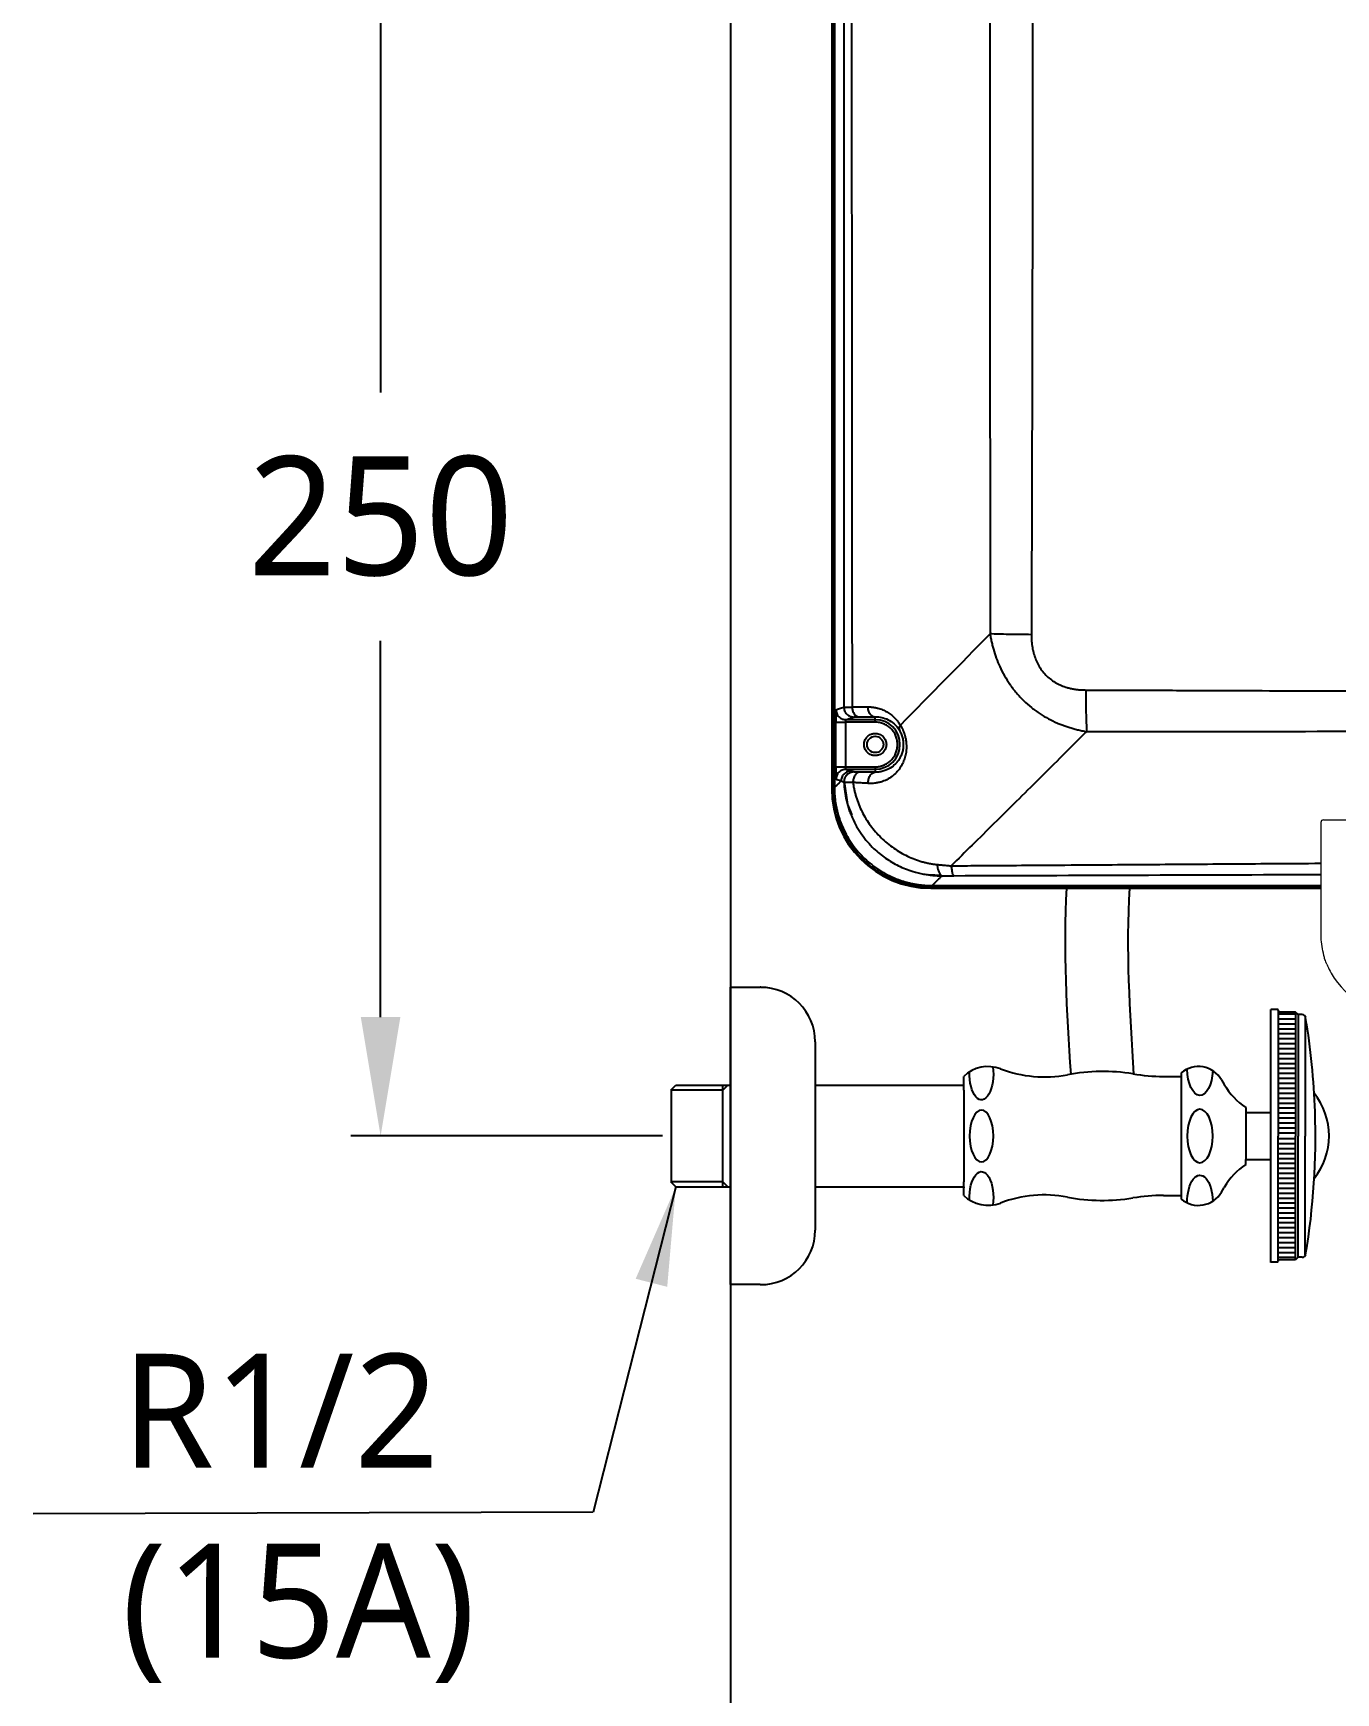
# Model space of a CAD drawing. Extents: x -4150 to 1921, y -105 to 2422.
# Drawn here: x -855 to -592.1, y 1279.6 to 1614.5 of the extents above; entities that cross this region are included whole.
import ezdxf

# ---------------------------------------------------------------- set-up
doc = ezdxf.new("R2010")
doc.units = 0
doc.header["$LTSCALE"] = 20
doc.header["$MEASUREMENT"] = 0
doc.layers.get('0').update_dxf_attribs({"linetype": 'CONTINUOUS'})
doc.layers.get('DEFPOINTS').update_dxf_attribs({"linetype": 'CONTINUOUS'})
for name, color, linetype in [('2', 2, 'CONTINUOUS'), ('4', 4, 'CONTINUOUS'), ('6', 6, 'CONTINUOUS')]:
    doc.layers.add(name, color=color, linetype=linetype)
doc.styles.add('ROMANS', font='NanumGothic.ttf', dxfattribs={"height": 10.144927})
doc.styles.get("Standard").update_dxf_attribs({"font": 'NanumGothic.ttf'})
doc.dimstyles.get("Standard").update_dxf_attribs({"dimtxt": 2.7, "dimasz": 2.5, "dimexe": 1.5, "dimexo": 1.5, "dimgap": 1.5, "dimtad": 1, "dimdec": 0, "dimlfac": 10, "dimzin": 0, "dimdsep": 46, "dimtxsty": 'Standard', "dimcen": 0, "dimclrt": 2, "dimadec": 0, "dimazin": 0, "dimtfac": 1, "dimtdec": 0, "dimtmove": 0, "dimatfit": 3, "dimfxl": 0, "dimtolj": 1, "dimtzin": 0, "dimarcsym": 0})

# ---------------------------------------------------------------- blocks, each defined once
blk = doc.blocks.new('*D20')
at = {"color": 3, "lineweight": -2}
for p, q in [((-714.12, 1641.93), (-790.89, 1641.93)), ((-784.89, 1617.93), (-784.89, 1541.99)), ((-784.89, 1415.93), (-784.89, 1491.86)), ((-727.96, 1391.93), (-790.89, 1391.93))]:
    blk.add_line(p, q, dxfattribs=at)
at = {"color": 3}
for points in [[(-788.89, 1617.93), (-780.89, 1617.93), (-784.89, 1641.93)], [(-788.89, 1415.93), (-780.89, 1415.93), (-784.89, 1391.93)]]:
    blk.add_solid(points, dxfattribs=at)
at = {"layer": 'DEFPOINTS', "color": 0}
for p in [(-712.32, 1641.93), (-784.89, 1391.93), (-726.16, 1391.93)]:
    blk.add_point(p, dxfattribs=at)
at = {"color": 2, "insert": (-784.89, 1516.93), "char_height": 24, "attachment_point": 5}
blk.add_mtext('\\A1;250', dxfattribs=at)

msp = doc.modelspace()

# ---------------------------------------------------------------- linework, layer by layer
for p, q in [((-693.82, 1821.93), (-693.82, 1461.92)), ((-693.54, 1821.65), (-693.54, 1462.2)), ((-693.29, 1821.65), (-693.29, 1462.2)), ((-692.99, 1466.42), (-692.99, 1475.43)), ((-685.04, 1475.43), (-690.99, 1475.43)), ((-690.99, 1466.42), (-690.99, 1475.43)), ((-685.04, 1475.93), (-690.94, 1475.93)), ((-685.04, 1475.93), (-685.04, 1476.53)), ((-685.04, 1475.43), (-685.04, 1475.93)), ((-692.99, 1466.42), (-690.99, 1466.42)), ((-690.99, 1466.42), (-685.04, 1466.42)), ((-690.94, 1465.92), (-685.04, 1465.92)), ((-685.04, 1466.42), (-685.04, 1465.92)), ((-685.04, 1465.92), (-685.04, 1465.32)), ((-674.28, 1444.67), (-671.63, 1444.57)), ((-673.82, 1441.93), (-595.06, 1441.93)), ((-673.54, 1442.45), (-595.06, 1442.45)), ((-673.54, 1442.2), (-595.06, 1442.2))]:
    msp.add_line(p, q)
at = {"color": 7, "linetype": 'Continuous', "lineweight": 15}
for p, q in [((-595.06, 1455.22), (-595.06, 1432.58)), ((-594.56, 1455.72), (-570.85, 1455.72))]:
    msp.add_line(p, q, dxfattribs=at)
at = {"flags": 128}
for points in [[(-692.98, 1476.98), (-692.98, 1476.19), (-692.96, 1475.43)], [(-691.28, 1463.47), (-690.62, 1458.81), (-689.78, 1456.75)]]:
    msp.add_lwpolyline(points, dxfattribs=at)
at = {"color": 7, "linetype": 'Continuous', "lineweight": 15, "flags": 128}
msp.add_lwpolyline([(-595.01, 1432.57), (-595.05, 1432.57), (-595.06, 1432.58)], dxfattribs=at)
msp.add_circle((-685.04, 1470.93), 1.65)
for centre, radius, start, end in [((-685.04, 1470.93), 5, 270, 90), ((-666.78, 1465.28), 26.2, 177.4509, 180.8815), ((-673.82, 1461.92), 20, 180, 270), ((-689.14, 1466.43), 4.5, 240.8201, 242.981)]:
    msp.add_arc(centre, radius, start, end)
at = {"color": 7, "linetype": 'Continuous', "lineweight": 15}
for centre, radius, start, end in [((-594.56, 1455.22), 0.499, 90, 180), ((-577.13, 1433.86), 18.26, 203.3803, 213.482), ((-577.42, 1433.76), 17.96, 213.7146, 270.0005)]:
    msp.add_arc(centre, radius, start, end, dxfattribs=at)
for points, knots in [([(-691.37, 1816.38), (-691.37, 1760.06), (-691.36, 1703.74), (-691.36, 1591.11), (-691.37, 1534.79), (-691.37, 1478.47)], [0, 0, 0, 0, 0.5, 0.5, 1, 1, 1, 1]), ([(-689.69, 1816.35), (-689.71, 1805.58), (-689.74, 1783.78), (-689.77, 1750.73), (-689.79, 1716.97), (-689.81, 1682.51), (-689.81, 1639.91), (-689.8, 1590.02), (-689.77, 1533.66), (-689.73, 1496.69), (-689.71, 1478.5)], [0, 0, 0, 0, 0.095708, 0.193532, 0.293459, 0.395477, 0.499572, 0.671651, 0.83848, 1, 1, 1, 1]), ([(-661.86, 1790.6), (-661.87, 1741.05), (-661.87, 1691.49), (-661.87, 1592.36), (-661.87, 1542.8), (-661.86, 1493.25)], [0, 0, 0, 0, 0.5, 0.5, 1, 1, 1, 1]), ([(-653.52, 1790.76), (-653.51, 1788.61), (-653.5, 1784.39), (-653.47, 1778.2), (-653.45, 1770.95), (-653.42, 1762.77), (-653.39, 1750.38), (-653.36, 1738.09), (-653.33, 1725.69), (-653.32, 1716.39), (-653.3, 1707.09), (-653.29, 1697.78), (-653.28, 1688.48), (-653.27, 1679.17), (-653.26, 1669.86), (-653.25, 1662.08), (-653.25, 1655.88), (-653.25, 1651.22), (-653.25, 1646.58), (-653.25, 1641.93), (-653.25, 1637.27), (-653.25, 1632.63), (-653.25, 1627.97), (-653.25, 1621.77), (-653.26, 1613.99), (-653.27, 1604.68), (-653.28, 1595.37), (-653.29, 1586.07), (-653.3, 1576.76), (-653.32, 1567.46), (-653.33, 1558.16), (-653.36, 1545.76), (-653.39, 1533.47), (-653.42, 1521.08), (-653.45, 1511.88), (-653.48, 1502.48), (-653.51, 1496.29), (-653.52, 1493.09)], [0, 0, 0, 0, 0.021661, 0.042477, 0.062447, 0.094741, 0.124905, 0.187376, 0.218618, 0.249864, 0.281114, 0.31237, 0.343632, 0.374899, 0.40617, 0.437445, 0.453241, 0.468722, 0.48436, 0.499999, 0.515638, 0.531277, 0.546758, 0.562554, 0.593829, 0.6251, 0.656367, 0.687629, 0.718885, 0.750135, 0.781382, 0.812623, 0.875095, 0.905258, 0.937552, 0.967825, 1, 1, 1, 1]), ([(-653.52, 1493.09), (-654.29, 1493.1), (-655.08, 1493.11), (-656.62, 1493.12), (-657.38, 1493.13), (-658.82, 1493.16), (-659.51, 1493.18), (-660.77, 1493.21), (-661.35, 1493.23), (-661.86, 1493.25)], [0, 0, 0, 0, 0.25, 0.25, 0.5, 0.5, 0.75, 0.75, 1, 1, 1, 1]), ([(-661.86, 1493.25), (-661.83, 1493.09), (-661.78, 1492.78), (-661.7, 1492.32), (-661.61, 1491.87), (-661.51, 1491.43), (-661.41, 1491), (-661.3, 1490.57), (-661.06, 1489.68), (-660.63, 1488.37), (-659.9, 1486.57), (-658.99, 1484.8), (-657.87, 1483.01), (-656.57, 1481.33), (-655.09, 1479.76), (-653.48, 1478.34), (-651.8, 1477.13), (-650.05, 1476.1), (-648.63, 1475.41), (-647.51, 1474.95), (-646.73, 1474.66), (-645.92, 1474.39), (-645.08, 1474.14), (-644.2, 1473.91), (-643.29, 1473.71), (-642.66, 1473.6), (-642.35, 1473.54)], [0, 0, 0, 0, 0.016168, 0.032044, 0.047624, 0.062908, 0.077893, 0.092578, 0.106959, 0.171505, 0.232441, 0.303521, 0.37161, 0.445157, 0.517434, 0.588306, 0.660575, 0.725077, 0.792405, 0.81926, 0.847075, 0.875831, 0.905518, 0.936119, 0.967616, 1, 1, 1, 1]), ([(-653.52, 1493.09), (-653.52, 1492.96), (-653.52, 1492.68), (-653.5, 1492.28), (-653.48, 1491.88), (-653.45, 1491.48), (-653.39, 1491.03), (-653.32, 1490.53), (-653.23, 1490.07), (-653.15, 1489.71), (-653.05, 1489.33), (-652.86, 1488.66), (-652.5, 1487.72), (-651.94, 1486.64), (-651.24, 1485.63), (-650.41, 1484.72), (-649.48, 1483.94), (-648.47, 1483.31), (-647.41, 1482.8), (-646.45, 1482.47), (-645.6, 1482.25), (-644.87, 1482.11), (-644.11, 1482), (-643.33, 1481.94), (-642.8, 1481.93), (-642.53, 1481.92)], [0, 0, 0, 0, 0.023179, 0.046126, 0.068856, 0.091385, 0.113731, 0.145316, 0.176479, 0.19263, 0.208938, 0.24198, 0.310945, 0.378391, 0.448139, 0.517514, 0.585333, 0.654359, 0.718147, 0.784071, 0.825132, 0.867134, 0.910204, 0.954457, 1, 1, 1, 1]), ([(-642.53, 1481.92), (-640.32, 1481.92), (-635.88, 1481.9), (-629.21, 1481.88), (-622.49, 1481.85), (-614.07, 1481.82), (-603.9, 1481.78), (-589.42, 1481.73), (-572.04, 1481.66), (-553.36, 1481.6), (-535.73, 1481.53), (-520.67, 1481.46), (-506.53, 1481.38), (-497.89, 1481.33), (-493.51, 1481.3)], [0, 0, 0, 0, 0.04459, 0.089379, 0.134462, 0.179929, 0.258905, 0.339325, 0.471333, 0.608824, 0.715458, 0.826175, 0.911718, 1, 1, 1, 1]), ([(-642.53, 1481.92), (-642.54, 1481.16), (-642.53, 1480.38), (-642.52, 1478.84), (-642.51, 1478.08), (-642.47, 1476.63), (-642.45, 1475.94), (-642.41, 1474.66), (-642.38, 1474.07), (-642.35, 1473.54)], [0, 0, 0, 0, 0.25, 0.25, 0.5, 0.5, 0.75, 0.75, 1, 1, 1, 1]), ([(-692.98, 1476.84), (-692.98, 1476.96), (-692.97, 1477.22), (-692.97, 1477.53), (-692.96, 1477.84), (-692.95, 1477.89), (-692.94, 1477.93)], [0, 0, 0, 0, 0.190145, 0.399701, 0.609445, 1, 1, 1, 1]), ([(-692.94, 1477.93), (-692.92, 1477.68), (-692.88, 1477.29), (-692.63, 1476.83), (-692.37, 1476.5), (-692.05, 1476.25), (-691.7, 1476.05), (-691.45, 1476.02), (-691.33, 1476)], [0, 0, 0, 0, 0.273418, 0.420606, 0.570918, 0.721226, 0.868407, 1, 1, 1, 1]), ([(-691.37, 1478.47), (-691.36, 1478.47), (-691.36, 1478.47), (-691.33, 1478.47), (-691.3, 1478.48), (-691.25, 1478.48), (-691.2, 1478.48), (-691.15, 1478.48), (-691.08, 1478.48), (-691.01, 1478.48), (-690.94, 1478.48), (-690.86, 1478.48), (-690.78, 1478.49), (-690.7, 1478.49), (-690.61, 1478.49), (-690.52, 1478.49), (-690.44, 1478.49), (-690.35, 1478.49), (-690.26, 1478.49), (-690.18, 1478.49), (-690.09, 1478.49), (-690.01, 1478.49), (-689.93, 1478.49), (-689.85, 1478.5), (-689.78, 1478.5), (-689.73, 1478.5), (-689.71, 1478.5)], [0, 0, 0, 0, 0.058471, 0.115757, 0.171793, 0.226521, 0.279887, 0.331844, 0.382351, 0.43137, 0.47887, 0.524825, 0.569213, 0.612016, 0.65322, 0.692815, 0.730796, 0.767157, 0.801897, 0.835018, 0.866522, 0.896414, 0.924701, 0.951388, 0.976485, 1, 1, 1, 1]), ([(-691.37, 1478.47), (-691.37, 1478.24), (-691.32, 1477.98), (-691.13, 1477.49), (-690.98, 1477.25), (-690.59, 1476.86), (-690.35, 1476.71), (-689.86, 1476.51), (-689.6, 1476.47), (-689.37, 1476.47)], [0, 0, 0, 0, 0.25, 0.25, 0.5, 0.5, 0.75, 0.75, 1, 1, 1, 1]), ([(-689.71, 1478.5), (-689.18, 1478.5), (-688.13, 1478.51), (-687.08, 1478.52), (-686.56, 1478.53)], [0, 0, 0, 0, 0.502255, 1, 1, 1, 1]), ([(-689.71, 1478.5), (-689.71, 1478.26), (-689.67, 1478.01), (-689.52, 1477.52), (-689.41, 1477.28), (-689.11, 1476.89), (-688.93, 1476.74), (-688.55, 1476.54), (-688.36, 1476.5), (-688.18, 1476.5)], [0, 0, 0, 0, 0.25, 0.25, 0.5, 0.5, 0.75, 0.75, 1, 1, 1, 1]), ([(-686.56, 1478.53), (-686.47, 1478.53), (-686.3, 1478.53), (-686.03, 1478.51), (-685.77, 1478.49), (-685.51, 1478.46), (-685.25, 1478.43), (-684.99, 1478.38), (-684.74, 1478.32), (-684.25, 1478.2), (-683.56, 1477.96), (-682.68, 1477.53), (-681.88, 1477), (-681.29, 1476.49), (-680.88, 1476.07), (-680.63, 1475.78), (-680.39, 1475.48), (-680.17, 1475.17), (-680.03, 1474.94), (-679.96, 1474.83)], [0, 0, 0, 0, 0.036922, 0.073648, 0.110197, 0.146586, 0.182834, 0.21896, 0.254981, 0.290917, 0.423122, 0.55144, 0.671583, 0.786404, 0.830956, 0.874473, 0.91707, 0.958869, 1, 1, 1, 1]), ([(-686.56, 1478.53), (-686.56, 1478.29), (-686.53, 1478.04), (-686.38, 1477.55), (-686.26, 1477.31), (-685.96, 1476.92), (-685.78, 1476.77), (-685.41, 1476.58), (-685.22, 1476.53), (-685.04, 1476.53)], [0, 0, 0, 0, 0.25, 0.25, 0.5, 0.5, 0.75, 0.75, 1, 1, 1, 1]), ([(-692.99, 1475.43), (-692.99, 1475.74), (-692.99, 1476.23), (-692.98, 1476.69), (-692.98, 1476.83), (-692.98, 1476.84)], [0, 0, 0, 0, 0.629994, 0.966249, 1, 1, 1, 1]), ([(-692.92, 1475.43), (-692.9, 1475.43), (-692.84, 1475.43), (-692.42, 1475.43), (-691.77, 1475.43), (-691.25, 1475.43), (-690.99, 1475.43)], [0, 0, 0, 0, 0.166228, 0.444152, 0.722083, 1, 1, 1, 1]), ([(-690.99, 1475.43), (-690.99, 1475.56), (-690.98, 1475.69), (-690.97, 1475.87), (-690.96, 1475.93), (-690.94, 1475.93)], [0, 0, 0, 0, 0.5, 0.5, 1, 1, 1, 1]), ([(-689.37, 1476.47), (-689.35, 1476.48), (-689.24, 1476.48), (-688.83, 1476.49), (-688.54, 1476.49), (-688.18, 1476.5)], [0, 0, 0, 0, 0.5, 0.5, 1, 1, 1, 1]), ([(-679.96, 1474.83), (-679.92, 1474.77), (-679.84, 1474.63), (-679.73, 1474.43), (-679.63, 1474.22), (-679.53, 1474.01), (-679.43, 1473.8), (-679.35, 1473.58), (-679.26, 1473.36), (-679.18, 1473.14), (-679.11, 1472.91), (-679.05, 1472.69), (-678.99, 1472.46), (-678.88, 1471.99), (-678.77, 1471.28), (-678.72, 1470.29), (-678.8, 1469.28), (-679.02, 1468.26), (-679.39, 1467.26), (-679.91, 1466.31), (-680.57, 1465.42), (-681.42, 1464.62), (-682.42, 1463.94), (-683.39, 1463.5), (-684.24, 1463.26), (-684.86, 1463.14), (-685.42, 1463.08), (-685.93, 1463.05), (-686.26, 1463.07), (-686.43, 1463.07)], [0, 0, 0, 0, 0.013434, 0.026639, 0.039632, 0.052432, 0.065061, 0.077539, 0.089888, 0.102133, 0.114295, 0.126401, 0.138475, 0.150541, 0.19834, 0.246893, 0.300545, 0.356919, 0.418216, 0.48263, 0.553639, 0.627161, 0.711256, 0.797104, 0.845321, 0.893964, 0.929211, 0.964532, 1, 1, 1, 1]), ([(-685.04, 1476.53), (-684.6, 1476.54), (-684.16, 1476.49), (-683.29, 1476.3), (-682.86, 1476.14), (-682.02, 1475.72), (-681.61, 1475.45), (-680.84, 1474.76), (-680.47, 1474.34), (-680.16, 1473.82)], [0, 0, 0, 0, 0.25, 0.25, 0.5, 0.5, 0.75, 0.75, 1, 1, 1, 1]), ([(-685.04, 1466.42), (-684.97, 1466.42), (-684.83, 1466.42), (-684.61, 1466.44), (-684.4, 1466.46), (-684.2, 1466.5), (-683.99, 1466.54), (-683.78, 1466.6), (-683.58, 1466.66), (-683.31, 1466.76), (-682.96, 1466.92), (-682.57, 1467.15), (-682.19, 1467.42), (-681.73, 1467.84), (-681.25, 1468.44), (-680.83, 1469.24), (-680.59, 1470.08), (-680.51, 1470.92), (-680.59, 1471.77), (-680.83, 1472.61), (-681.25, 1473.41), (-681.73, 1474.01), (-682.19, 1474.43), (-682.57, 1474.7), (-682.96, 1474.93), (-683.37, 1475.12), (-683.78, 1475.26), (-684.19, 1475.36), (-684.61, 1475.42), (-684.9, 1475.43), (-685.04, 1475.43)], [0, 0, 0, 0, 0.015134, 0.030167, 0.045131, 0.06006, 0.074987, 0.089948, 0.104974, 0.1201, 0.152258, 0.184453, 0.217296, 0.250176, 0.315811, 0.380082, 0.44003, 0.500016, 0.559965, 0.61995, 0.684221, 0.749856, 0.782699, 0.815579, 0.847737, 0.879933, 0.910063, 0.939938, 0.969827, 1, 1, 1, 1]), ([(-679.96, 1474.83), (-680.1, 1474.63), (-680.19, 1474.43), (-680.26, 1474.08), (-680.23, 1473.93), (-680.16, 1473.82)], [0, 0, 0, 0, 0.5, 0.5, 1, 1, 1, 1]), ([(-680.16, 1473.82), (-680.04, 1473.59), (-679.79, 1473.15), (-679.51, 1472.32), (-679.43, 1471.75), (-679.39, 1471.47)], [0, 0, 0, 0, 0.361655, 0.691331, 1, 1, 1, 1]), ([(-642.35, 1473.54), (-629.95, 1473.56), (-617.55, 1473.57), (-592.74, 1473.59), (-580.34, 1473.59), (-555.52, 1473.61), (-543.11, 1473.63), (-518.29, 1473.66), (-505.88, 1473.68), (-493.48, 1473.7)], [0, 0, 0, 0, 0.25, 0.25, 0.5, 0.5, 0.75, 0.75, 1, 1, 1, 1]), ([(-685.04, 1468.68), (-685.09, 1468.68), (-685.18, 1468.68), (-685.32, 1468.69), (-685.46, 1468.71), (-685.6, 1468.74), (-685.73, 1468.78), (-685.97, 1468.87), (-686.28, 1469.03), (-686.64, 1469.32), (-686.93, 1469.68), (-687.14, 1470.08), (-687.26, 1470.5), (-687.3, 1470.92), (-687.26, 1471.35), (-687.14, 1471.77), (-686.93, 1472.17), (-686.64, 1472.53), (-686.28, 1472.82), (-685.93, 1473), (-685.6, 1473.11), (-685.32, 1473.17), (-685.13, 1473.17), (-685.04, 1473.18)], [0, 0, 0, 0, 0.020165, 0.0401667, 0.0600842, 0.0799973, 0.099986, 0.1201294, 0.1850729, 0.2500923, 0.3150359, 0.3800554, 0.4400045, 0.5000288, 0.5599779, 0.6200022, 0.6849457, 0.7499652, 0.8149087, 0.8799282, 0.9200087, 0.9598192, 1, 1, 1, 1]), ([(-685.04, 1473.18), (-684.99, 1473.17), (-684.9, 1473.17), (-684.76, 1473.16), (-684.62, 1473.14), (-684.48, 1473.11), (-684.34, 1473.07), (-684.11, 1472.98), (-683.8, 1472.82), (-683.44, 1472.53), (-683.15, 1472.17), (-682.94, 1471.77), (-682.82, 1471.35), (-682.78, 1470.93), (-682.82, 1470.5), (-682.94, 1470.08), (-683.15, 1469.68), (-683.44, 1469.32), (-683.8, 1469.03), (-684.15, 1468.85), (-684.48, 1468.74), (-684.76, 1468.69), (-684.95, 1468.68), (-685.04, 1468.68)], [0, 0, 0, 0, 0.020165, 0.040167, 0.060084, 0.079997, 0.099986, 0.120129, 0.185073, 0.250092, 0.315036, 0.380055, 0.440004, 0.500029, 0.559978, 0.620002, 0.684946, 0.749965, 0.814909, 0.879928, 0.920009, 0.959819, 1, 1, 1, 1]), ([(-679.38, 1471.07), (-679.37, 1470.88), (-679.36, 1470.39), (-679.49, 1469.65), (-679.73, 1468.89), (-680.06, 1468.19), (-680.6, 1467.36), (-681.42, 1466.52), (-682.4, 1465.92), (-683.3, 1465.56), (-684.13, 1465.36), (-684.73, 1465.34), (-685.04, 1465.32)], [0, 0, 0, 0, 0.045522, 0.115321, 0.195571, 0.269053, 0.352522, 0.512867, 0.67485, 0.769952, 0.87834, 1, 1, 1, 1]), ([(-679.39, 1471.47), (-679.39, 1471.45), (-679.36, 1471.31), (-679.37, 1471.18), (-679.38, 1471.07)], [0, 0, 0, 0, 0.158287, 1, 1, 1, 1]), ([(-642.35, 1473.54), (-643.97, 1471.93), (-647.17, 1468.75), (-651.91, 1464.04), (-656.53, 1459.46), (-661.03, 1455), (-665.41, 1450.68), (-668.29, 1447.84), (-669.71, 1446.45)], [0, 0, 0, 0, 0.178388, 0.35209, 0.521105, 0.68543, 0.845062, 1, 1, 1, 1]), ([(-692.98, 1465.01), (-692.98, 1465.02), (-692.98, 1465.16), (-692.99, 1465.62), (-692.99, 1466.11), (-692.99, 1466.42)], [0, 0, 0, 0, 0.034288, 0.370629, 1, 1, 1, 1]), ([(-692.94, 1463.92), (-692.95, 1463.96), (-692.96, 1464.01), (-692.97, 1464.32), (-692.97, 1464.63), (-692.98, 1464.88), (-692.98, 1465.01)], [0, 0, 0, 0, 0.390795, 0.600207, 0.810361, 1, 1, 1, 1]), ([(-690.94, 1465.92), (-691.2, 1465.89), (-691.58, 1465.85), (-692.05, 1465.6), (-692.37, 1465.35), (-692.63, 1465.02), (-692.88, 1464.56), (-692.92, 1464.17), (-692.94, 1463.92)], [0, 0, 0, 0, 0.239464, 0.368362, 0.499999, 0.63164, 0.760541, 1, 1, 1, 1]), ([(-689.94, 1465.54), (-690.18, 1465.54), (-690.43, 1465.5), (-690.92, 1465.31), (-691.15, 1465.16), (-691.55, 1464.77), (-691.7, 1464.53), (-691.9, 1464.04), (-691.94, 1463.78), (-691.94, 1463.54)], [0, 0, 0, 0, 0.25, 0.25, 0.5, 0.5, 0.75, 0.75, 1, 1, 1, 1]), ([(-689.35, 1465.38), (-689.6, 1465.38), (-689.86, 1465.33), (-690.36, 1465.13), (-690.6, 1464.97), (-690.99, 1464.56), (-691.14, 1464.31), (-691.33, 1463.8), (-691.36, 1463.54), (-691.35, 1463.3)], [0, 0, 0, 0, 0.25, 0.25, 0.5, 0.5, 0.75, 0.75, 1, 1, 1, 1]), ([(-690.94, 1465.92), (-690.96, 1465.92), (-690.97, 1465.98), (-690.98, 1466.16), (-690.99, 1466.29), (-690.99, 1466.42)], [0, 0, 0, 0, 0.5, 0.5, 1, 1, 1, 1]), ([(-688.05, 1465.35), (-688.23, 1465.35), (-688.42, 1465.31), (-688.79, 1465.1), (-688.97, 1464.94), (-689.26, 1464.54), (-689.37, 1464.29), (-689.51, 1463.77), (-689.54, 1463.51), (-689.53, 1463.26)], [0, 0, 0, 0, 0.25, 0.25, 0.5, 0.5, 0.75, 0.75, 1, 1, 1, 1]), ([(-688.05, 1465.35), (-688.45, 1465.36), (-688.77, 1465.36), (-689.21, 1465.37), (-689.33, 1465.37), (-689.35, 1465.38)], [0, 0, 0, 0, 0.5, 0.5, 1, 1, 1, 1]), ([(-686.43, 1463.07), (-686.45, 1463.32), (-686.44, 1463.6), (-686.33, 1464.15), (-686.23, 1464.42), (-685.95, 1464.87), (-685.77, 1465.05), (-685.41, 1465.27), (-685.21, 1465.32), (-685.04, 1465.32)], [0, 0, 0, 0, 0.25, 0.25, 0.5, 0.5, 0.75, 0.75, 1, 1, 1, 1]), ([(-693.29, 1462.2), (-693.36, 1462.2), (-693.43, 1462.2), (-693.52, 1462.2), (-693.54, 1462.2), (-693.54, 1462.2)], [0, 0, 0, 0, 0.5, 0.5, 1, 1, 1, 1]), ([(-693.29, 1461.92), (-693.36, 1461.92), (-693.42, 1461.92), (-693.52, 1461.92), (-693.54, 1461.92), (-693.54, 1461.92)], [0, 0, 0, 0, 0.5, 0.5, 1, 1, 1, 1]), ([(-693.54, 1461.92), (-693.48, 1460.75), (-693.35, 1458.21), (-692.35, 1454.87), (-690.97, 1452.1), (-689.91, 1450.4), (-689.19, 1449.6), (-689.02, 1449.41)], [0, 0, 0, 0, 0.26022, 0.560478, 0.761601, 0.944664, 1, 1, 1, 1]), ([(-691.94, 1463.54), (-691.99, 1463.49), (-692.09, 1463.4), (-692.22, 1463.26), (-692.35, 1463.13), (-692.48, 1463.01), (-692.59, 1462.89), (-692.7, 1462.78), (-692.81, 1462.68), (-692.9, 1462.58), (-693, 1462.49), (-693.08, 1462.41), (-693.16, 1462.33), (-693.23, 1462.26), (-693.27, 1462.22), (-693.29, 1462.2)], [0, 0, 0, 0, 0.076887, 0.153779, 0.230678, 0.307583, 0.384494, 0.461411, 0.538334, 0.615263, 0.692198, 0.769139, 0.846087, 0.92304, 1, 1, 1, 1]), ([(-693.29, 1461.92), (-693.28, 1461.77), (-693.28, 1461.46), (-693.26, 1461.01), (-693.22, 1460.56), (-693.18, 1460.12), (-693.13, 1459.68), (-693.07, 1459.25), (-693, 1458.83), (-692.93, 1458.42), (-692.84, 1458.02), (-692.75, 1457.62), (-692.66, 1457.24), (-692.56, 1456.86), (-692.45, 1456.5), (-692.34, 1456.14), (-692.22, 1455.79), (-692.1, 1455.46), (-691.98, 1455.13), (-691.86, 1454.82), (-691.53, 1454.02), (-690.93, 1452.77), (-689.93, 1451.13), (-688.79, 1449.61), (-687.53, 1448.21), (-686.13, 1446.95), (-684.61, 1445.81), (-682.98, 1444.81), (-681.63, 1444.17), (-680.63, 1443.76), (-680.01, 1443.54), (-679.35, 1443.32), (-678.65, 1443.12), (-677.92, 1442.94), (-677.15, 1442.78), (-676.36, 1442.65), (-675.53, 1442.55), (-674.68, 1442.48), (-674.11, 1442.46), (-673.82, 1442.45)], [0, 0, 0, 0, 0.015133, 0.030099, 0.044888, 0.059488, 0.073891, 0.088086, 0.102065, 0.115819, 0.129339, 0.142618, 0.155646, 0.168417, 0.180924, 0.193159, 0.205117, 0.216791, 0.228176, 0.239267, 0.250058, 0.313327, 0.376289, 0.438618, 0.500006, 0.561392, 0.62372, 0.686682, 0.749954, 0.770717, 0.792544, 0.815397, 0.839235, 0.864011, 0.889673, 0.916165, 0.943428, 0.971396, 1, 1, 1, 1]), ([(-691.35, 1463.3), (-691.41, 1463.32), (-691.51, 1463.36), (-691.66, 1463.42), (-691.81, 1463.48), (-691.9, 1463.52), (-691.94, 1463.54)], [0, 0, 0, 0, 0.251267, 0.501689, 0.751266, 1, 1, 1, 1]), ([(-691.35, 1463.3), (-691.31, 1462.68), (-691.23, 1461.45), (-690.86, 1459.55), (-690.42, 1457.95), (-690.02, 1457.01), (-689.9, 1456.7)], [0, 0, 0, 0, 0.272107, 0.546182, 0.853824, 1, 1, 1, 1]), ([(-691.1, 1462.19), (-691.16, 1462.22), (-691.23, 1462.25), (-691.26, 1462.31), (-691.26, 1462.31)], [0, 0, 0, 0, 0.989804, 1, 1, 1, 1]), ([(-689.53, 1463.26), (-690.03, 1463.26), (-690.89, 1463.27), (-691.09, 1463.28), (-691.18, 1463.29)], [0, 0, 0, 0, 0.573265, 1, 1, 1, 1]), ([(-689.53, 1463.26), (-689.52, 1463.14), (-689.48, 1462.9), (-689.42, 1462.53), (-689.36, 1462.16), (-689.28, 1461.79), (-689.2, 1461.42), (-689.1, 1461.05), (-689, 1460.67), (-688.78, 1459.93), (-688.38, 1458.81), (-687.72, 1457.35), (-686.93, 1455.94), (-685.71, 1454.13), (-683.91, 1452.06), (-681.79, 1450.3), (-679.95, 1449.13), (-678.52, 1448.37), (-677.06, 1447.75), (-675.81, 1447.34), (-674.82, 1447.08), (-674.07, 1446.93), (-673.34, 1446.8), (-672.85, 1446.75), (-672.6, 1446.72)], [0, 0, 0, 0, 0.014398, 0.028932, 0.04361, 0.058437, 0.073419, 0.088562, 0.103872, 0.119355, 0.180898, 0.244185, 0.307861, 0.372306, 0.501573, 0.630567, 0.694761, 0.757836, 0.820572, 0.881501, 0.911987, 0.941864, 0.971184, 1, 1, 1, 1]), ([(-686.43, 1463.07), (-686.64, 1463.09), (-687.04, 1463.11), (-687.62, 1463.14), (-688.16, 1463.18), (-688.65, 1463.21), (-689.11, 1463.23), (-689.39, 1463.25), (-689.53, 1463.26)], [0, 0, 0, 0, 0.196122, 0.380414, 0.552913, 0.713653, 0.862671, 1, 1, 1, 1]), ([(-689.9, 1456.7), (-689.82, 1456.49), (-689.27, 1455.1), (-687.85, 1452.71), (-685.88, 1450.4), (-684.17, 1448.89), (-682.96, 1447.98), (-681.69, 1447.16), (-680.34, 1446.43), (-678.92, 1445.8), (-677.23, 1445.21), (-675.67, 1444.81), (-674.62, 1444.67), (-674.28, 1444.63)], [0, 0, 0, 0, 0.032956, 0.216022, 0.399681, 0.472242, 0.546282, 0.61887, 0.691572, 0.767926, 0.845266, 0.951043, 1, 1, 1, 1]), ([(-689.02, 1449.41), (-688.62, 1448.92), (-687.81, 1447.93), (-686.82, 1447.12), (-686.33, 1446.72)], [0, 0, 0, 0, 0.5001916, 1, 1, 1, 1]), ([(-669.71, 1446.45), (-667.94, 1446.46), (-663.89, 1446.49), (-657.06, 1446.54), (-648.71, 1446.59), (-636.94, 1446.68), (-622.21, 1446.78), (-607.44, 1446.88), (-598.38, 1446.94), (-595.06, 1446.96)], [0, 0, 0, 0, 0.0358002, 0.0819083, 0.1382128, 0.2047013, 0.3198188, 0.4359699, 0.5029124, 0.5029124, 0.5029124, 0.5029124]), ([(-686.33, 1446.72), (-686.14, 1446.55), (-685.32, 1445.82), (-683.64, 1444.77), (-680.89, 1443.4), (-677.57, 1442.4), (-675.01, 1442.26), (-673.82, 1442.2)], [0, 0, 0, 0, 0.057504, 0.241574, 0.434343, 0.736851, 1, 1, 1, 1]), ([(-674.28, 1444.63), (-674, 1444.59), (-673.1, 1444.45), (-672.19, 1444.44), (-671.57, 1444.43)], [0, 0, 0, 0, 0.317137, 1, 1, 1, 1]), ([(-671.57, 1444.43), (-671.63, 1444.37), (-671.75, 1444.25), (-671.92, 1444.08), (-672.08, 1443.92), (-672.24, 1443.76), (-672.39, 1443.61), (-672.53, 1443.47), (-672.67, 1443.33), (-672.79, 1443.2), (-672.91, 1443.08), (-673.03, 1442.97), (-673.13, 1442.86), (-673.23, 1442.77), (-673.32, 1442.68), (-673.4, 1442.59), (-673.47, 1442.52), (-673.52, 1442.47), (-673.54, 1442.45)], [0, 0, 0, 0, 0.06252, 0.125037, 0.187551, 0.250062, 0.31257, 0.375075, 0.437578, 0.500078, 0.562575, 0.62507, 0.687564, 0.750055, 0.812544, 0.875031, 0.937516, 1, 1, 1, 1]), ([(-672.6, 1446.72), (-672.44, 1446.7), (-672.11, 1446.67), (-671.62, 1446.63), (-671.14, 1446.58), (-670.66, 1446.53), (-670.18, 1446.49), (-669.87, 1446.46), (-669.71, 1446.45)], [0, 0, 0, 0, 0.171419, 0.340925, 0.508527, 0.674233, 0.838054, 1, 1, 1, 1]), ([(-672.6, 1446.72), (-672.53, 1446.4), (-672.39, 1445.74), (-672.13, 1445.05), (-671.93, 1444.66), (-671.81, 1444.59), (-671.79, 1444.58)], [0, 0, 0, 0, 0.308185, 0.622637, 0.93709, 1, 1, 1, 1]), ([(-669.71, 1446.45), (-669.68, 1446.15), (-669.64, 1445.87), (-669.56, 1445.39), (-669.52, 1445.18), (-669.43, 1444.83), (-669.38, 1444.7), (-669.29, 1444.51), (-669.25, 1444.46), (-669.2, 1444.45)], [0, 0, 0, 0, 0.25, 0.25, 0.5, 0.5, 0.75, 0.75, 1, 1, 1, 1]), ([(-669.2, 1444.45), (-644.52, 1444.54), (-619.8, 1444.62), (-595.06, 1444.7), (-595.06, 1444.7), (-595.06, 1444.7)], [0, 0, 0, 0, 0.5, 0.5, 0.5000128, 0.5000128, 0.5000128, 0.5000128]), ([(-673.82, 1442.45), (-673.82, 1442.38), (-673.82, 1442.31), (-673.82, 1442.22), (-673.82, 1442.2), (-673.82, 1442.2)], [0, 0, 0, 0, 0.5, 0.5, 1, 1, 1, 1]), ([(-673.54, 1442.45), (-673.54, 1442.38), (-673.54, 1442.31), (-673.54, 1442.22), (-673.54, 1442.2), (-673.54, 1442.2)], [0, 0, 0, 0, 0.5, 0.5, 1, 1, 1, 1])]:
    msp.add_open_spline(points, degree=3, knots=knots)
for points, degree in [([(-661.86, 1493.25), (-667.89, 1487.12), (-673.92, 1480.98), (-679.96, 1474.83)], 3), ([(-692.94, 1477.93), (-692.58, 1478.11), (-692.05, 1478.29), (-691.37, 1478.47)], 3), ([(-692.99, 1475.43), (-692.92, 1475.43)], 1), ([(-691.33, 1476), (-690.94, 1475.93)], 1), ([(-690.94, 1475.93), (-690.58, 1476.11), (-690.05, 1476.29), (-689.37, 1476.47)], 3), ([(-688.18, 1476.5), (-687.14, 1476.51), (-686.09, 1476.52), (-685.04, 1476.53)], 3), ([(-691.94, 1463.54), (-692.35, 1463.67), (-692.69, 1463.79), (-692.94, 1463.92)], 3), ([(-689.94, 1465.54), (-690.35, 1465.67), (-690.69, 1465.79), (-690.94, 1465.92)], 3), ([(-689.35, 1465.38), (-689.57, 1465.43), (-689.77, 1465.49), (-689.94, 1465.54)], 3), ([(-685.04, 1465.32), (-686.07, 1465.33), (-687.08, 1465.34), (-688.05, 1465.35)], 3), ([(-693.54, 1461.92), (-693.72, 1461.92), (-693.81, 1461.92), (-693.82, 1461.92)], 3), ([(-693.54, 1461.92), (-693.54, 1462.02), (-693.54, 1462.11), (-693.54, 1462.2)], 3), ([(-693.29, 1462.2), (-693.29, 1462.11), (-693.29, 1462.02), (-693.29, 1461.92)], 3), ([(-691.18, 1463.29), (-691.35, 1463.3)], 1), ([(-671.79, 1444.58), (-671.57, 1444.43)], 1), ([(-671.57, 1444.43), (-670.78, 1444.44), (-669.99, 1444.44), (-669.2, 1444.45)], 3), ([(-673.82, 1442.45), (-673.73, 1442.45), (-673.63, 1442.45), (-673.54, 1442.45)], 3), ([(-673.82, 1442.2), (-673.72, 1442.2), (-673.63, 1442.2), (-673.54, 1442.2)], 3), ([(-673.82, 1442.2), (-673.82, 1441.93)], 1)]:
    msp.add_open_spline(points, degree=degree)
for points, knots in [([(-594.36, 1427.93), (-594.65, 1429.12), (-595.01, 1430.66), (-595.01, 1432.23), (-595.01, 1432.57)], [0, 0, 0, 0, 0.778883, 1, 1, 1, 1]), ([(-593.89, 1426.62), (-594.01, 1426.93), (-594.19, 1427.36), (-594.33, 1427.8), (-594.36, 1427.93)], [0, 0, 0, 0, 0.715111, 1, 1, 1, 1])]:
    msp.add_open_spline(points, degree=3, knots=knots, dxfattribs=at)
at = {"layer": '4'}
for p, q in [((-714.28, 1421.93), (-708.28, 1421.93)), ((-714.28, 1361.93), (-714.28, 1421.93)), ((-603.66, 1417.42), (-605.16, 1417.42)), ((-605.16, 1416.42), (-605.16, 1417.42)), ((-603.66, 1417.22), (-603.66, 1417.42)), ((-603.66, 1417.22), (-603.66, 1391.92)), ((-600.16, 1416.92), (-603.36, 1416.92)), ((-599.66, 1416.42), (-600.16, 1416.92)), ((-600.16, 1416.92), (-600.16, 1391.92)), ((-605.16, 1391.92), (-605.16, 1416.42)), ((-600.16, 1416.51), (-603.66, 1416.51)), ((-600.16, 1415.51), (-603.66, 1415.51)), ((-600.16, 1414.51), (-603.66, 1414.51)), ((-600.16, 1413.51), (-603.66, 1413.51)), ((-598.83, 1416.42), (-599.66, 1416.42)), ((-599.66, 1416.42), (-599.66, 1391.92)), ((-598.24, 1415.92), (-598.24, 1391.92)), ((-697.16, 1410.92), (-697.16, 1372.92)), ((-600.16, 1412.51), (-603.66, 1412.51)), ((-600.16, 1411.51), (-603.66, 1411.51)), ((-600.16, 1410.51), (-603.66, 1410.51)), ((-600.16, 1409.51), (-603.66, 1409.51)), ((-600.16, 1408.51), (-603.66, 1408.51)), ((-600.16, 1407.51), (-603.66, 1407.51)), ((-667.16, 1401.18), (-667.16, 1403.92)), ((-626.87, 1403.95), (-623.24, 1403.95)), ((-624.16, 1403.92), (-623.24, 1403.92)), ((-623.24, 1403.92), (-623.24, 1404.65)), ((-623.24, 1379.92), (-623.24, 1403.92)), ((-600.16, 1406.51), (-603.66, 1406.51)), ((-600.16, 1405.51), (-603.66, 1405.51)), ((-600.16, 1404.51), (-603.66, 1404.51)), ((-600.16, 1403.51), (-603.66, 1403.51)), ((-726.28, 1401.18), (-725.28, 1402.18)), ((-715.78, 1401.18), (-726.28, 1401.18)), ((-726.16, 1382.68), (-726.16, 1401.18)), ((-725.28, 1402.18), (-714.28, 1402.18)), ((-715.78, 1381.68), (-715.78, 1402.18)), ((-715.78, 1401.18), (-714.78, 1402.18)), ((-714.28, 1401.56), (-714.28, 1382.29)), ((-697.16, 1402.17), (-667.16, 1402.17)), ((-667.16, 1401.17), (-667.16, 1382.67)), ((-615.13, 1403.25), (-614.58, 1402.29)), ((-600.16, 1402.51), (-603.66, 1402.51)), ((-600.16, 1401.51), (-603.66, 1401.51)), ((-600.16, 1400.51), (-603.66, 1400.51)), ((-610.24, 1397.66), (-610.24, 1396.67)), ((-610.24, 1396.67), (-610.24, 1387.17)), ((-610.24, 1396.67), (-605.16, 1396.67)), ((-600.16, 1399.51), (-603.66, 1399.51)), ((-600.16, 1398.51), (-603.66, 1398.51)), ((-600.16, 1397.51), (-603.66, 1397.51)), ((-600.16, 1396.51), (-603.66, 1396.51)), ((-600.16, 1395.51), (-603.66, 1395.51)), ((-600.16, 1394.51), (-603.66, 1394.51)), ((-600.16, 1393.51), (-603.66, 1393.51)), ((-605.16, 1366.42), (-605.16, 1391.92)), ((-600.16, 1392.51), (-603.66, 1392.51)), ((-603.66, 1366.62), (-603.66, 1391.92)), ((-600.16, 1391.34), (-603.66, 1391.34)), ((-600.16, 1390.34), (-603.66, 1390.34)), ((-600.16, 1366.92), (-600.16, 1391.92)), ((-599.66, 1367.42), (-599.66, 1391.92)), ((-598.24, 1367.92), (-598.24, 1391.92)), ((-610.24, 1387.17), (-605.16, 1387.17)), ((-610.24, 1386.19), (-610.24, 1387.17)), ((-600.16, 1389.34), (-603.66, 1389.34)), ((-600.16, 1388.34), (-603.66, 1388.34)), ((-600.16, 1387.34), (-603.66, 1387.34)), ((-600.16, 1386.34), (-603.66, 1386.34)), ((-600.16, 1385.34), (-603.66, 1385.34)), ((-600.16, 1384.34), (-603.66, 1384.34)), ((-600.16, 1383.34), (-603.66, 1383.34)), ((-725.28, 1381.68), (-726.28, 1382.68)), ((-715.78, 1382.68), (-726.28, 1382.68)), ((-725.28, 1381.68), (-714.28, 1381.68)), ((-714.78, 1381.68), (-715.78, 1382.68)), ((-697.16, 1381.67), (-667.16, 1381.67)), ((-667.16, 1379.92), (-667.16, 1382.67)), ((-667.16, 1381.67), (-667.16, 1381.49)), ((-667.16, 1379.92), (-667.16, 1381.49)), ((-626.87, 1379.92), (-623.24, 1379.92)), ((-623.24, 1379.2), (-623.24, 1379.92)), ((-615.13, 1380.6), (-614.58, 1381.56)), ((-600.16, 1382.34), (-603.66, 1382.34)), ((-600.16, 1381.34), (-603.66, 1381.34)), ((-600.16, 1380.34), (-603.66, 1380.34)), ((-600.16, 1379.34), (-603.66, 1379.34)), ((-600.16, 1378.34), (-603.66, 1378.34)), ((-600.16, 1377.34), (-603.66, 1377.34)), ((-600.16, 1376.34), (-603.66, 1376.34)), ((-600.16, 1375.34), (-603.66, 1375.34)), ((-600.16, 1374.37), (-603.66, 1374.37)), ((-600.16, 1373.37), (-603.66, 1373.37)), ((-600.16, 1372.37), (-603.66, 1372.37)), ((-600.16, 1371.37), (-603.66, 1371.37)), ((-600.16, 1370.37), (-603.66, 1370.37)), ((-600.16, 1369.37), (-603.66, 1369.37)), ((-600.16, 1368.37), (-603.66, 1368.37)), ((-600.16, 1367.37), (-603.66, 1367.37)), ((-600.16, 1366.95), (-603.36, 1366.95)), ((-599.66, 1367.45), (-600.16, 1366.95)), ((-598.83, 1367.45), (-599.66, 1367.45)), ((-603.66, 1366.45), (-605.16, 1366.45)), ((-708.28, 1361.93), (-714.28, 1361.93))]:
    msp.add_line(p, q, dxfattribs=at)
for centre, radius, start, end in [((-708.28, 1410.93), 11, 89.3526, 90), ((-708.16, 1410.92), 11, 0, 90), ((-603.36, 1417.22), 0.3, 180, 270), ((-598.83, 1415.72), 0.7, 9.4934, 90), ((-741.16, 1391.92), 145, 1.9431, 9.4934), ((-662.25, 1398.93), 7, 69.0339, 134.5129), ((-650.86, 1428.68), 24.83, 249.0339, 280.7373), ((-639.16, 1366.95), 38, 80.6952, 100.7373), ((-626.87, 1441.95), 38, 260.6952, 270), ((-619.77, 1400.57), 5.36, 30, 130.4306), ((-602.45, 1409.29), 14, 210, 236.1902), ((-607.41, 1391.88), 14, 0.2473, 38.2141), ((-741.16, 1391.92), 145, 350.5066, 1.9431), ((-607.41, 1392), 14, 321.7859, 359.7527), ((-602.45, 1374.56), 14, 123.8098, 150), ((-662.25, 1384.92), 7, 225.5, 290.9661), ((-650.86, 1355.2), 24.83, 79.2627, 110.9661), ((-626.87, 1341.92), 38, 90, 99.3048), ((-619.77, 1383.28), 5.36, 229.5694, 330), ((-639.16, 1416.92), 38, 259.2627, 279.3048), ((-708.16, 1372.92), 11, 270, 0), ((-603.36, 1366.65), 0.3, 90, 180), ((-598.83, 1368.15), 0.7, 270, 350.5066), ((-708.28, 1372.93), 11, 270, 270.6474)]:
    msp.add_arc(centre, radius, start, end, dxfattribs=at)
at = {"layer": '4', "extrusion": (0, 0, -1)}
for centre, major_axis, ratio, start_param, end_param in [((-663.59, 1404.43), (0, -5.22), 0.46009, 4.433611, 7.934688), ((-619.48, 1405.52), (0, -5.4), 0.478204, 4.79078, 7.834251), ((-663.59, 1379.51), (0, -5.22), 0.46009, 1.472186, 5.009627), ((-619.48, 1378.6), (0, -5.4), 0.478204, 1.540108, 4.68362)]:
    msp.add_ellipse(centre, major_axis=major_axis, ratio=ratio, start_param=start_param, end_param=end_param, dxfattribs=at)
for centre, major_axis, ratio in [((-663.59, 1391.92), (0, -5.22), 0.46009), ((-619.48, 1391.92), (0, -5.4), 0.478204)]:
    msp.add_ellipse(centre, major_axis=major_axis, ratio=ratio, dxfattribs=at)
at = {"layer": '4'}
for points in [[(-645.51, 1404.42), (-646.31, 1417.01), (-647.11, 1429.59), (-646.34, 1441.93)], [(-632.81, 1404.42), (-633.61, 1417.01), (-634.41, 1429.59), (-633.64, 1441.93)]]:
    msp.add_open_spline(points, degree=3, dxfattribs=at)
at = {"layer": '6'}
msp.add_lwpolyline([(285.72, 2166.96), (-714.28, 2166.96), (-714.28, 241.93), (1213.22, 241.93), (1213.22, 1266.93)], dxfattribs=at)

# ---------------------------------------------------------------- texts
at = {"layer": '2', "insert": (-837.15, 1314.75), "char_height": 23, "attachment_point": 4, "style": 'ROMANS'}
msp.add_mtext('R1/2\\P(15A)', dxfattribs=at)

# ---------------------------------------------------------------- dimensions: what is measured, and where the dimension line sits
dim = msp.add_linear_dim(base=(-784.89, 1391.93), p1=(-712.32, 1641.93), p2=(-726.16, 1391.93), angle=90, dimstyle='Standard', override={"dimscale": 1.2, "dimtxt": 20, "dimasz": 20, "dimexe": 5, "dimgap": 10, "dimtih": 1, "dimtoh": 1, "dimlfac": 1, "dimzin": 12, "dimclrd": 3, "dimclre": 3, "dimazin": 2, "dimarcsym": 1})
dim.commit()
dim.dimension.update_dxf_attribs({"geometry": '*D20', "text_midpoint": (-784.89, 1516.93)})

# ---------------------------------------------------------------- leaders
msp.add_leader([(-725.28, 1381.68), (-742, 1315.98), (-855.03, 1315.67)], dimstyle='Standard', override={"dimtxt": 20, "dimasz": 20, "dimexe": 5, "dimgap": 10, "dimtad": 0, "dimlfac": 1, "dimzin": 12, "dimclrd": 3, "dimclre": 3, "dimazin": 2, "dimarcsym": 1})

doc.saveas('drawing.dxf')
